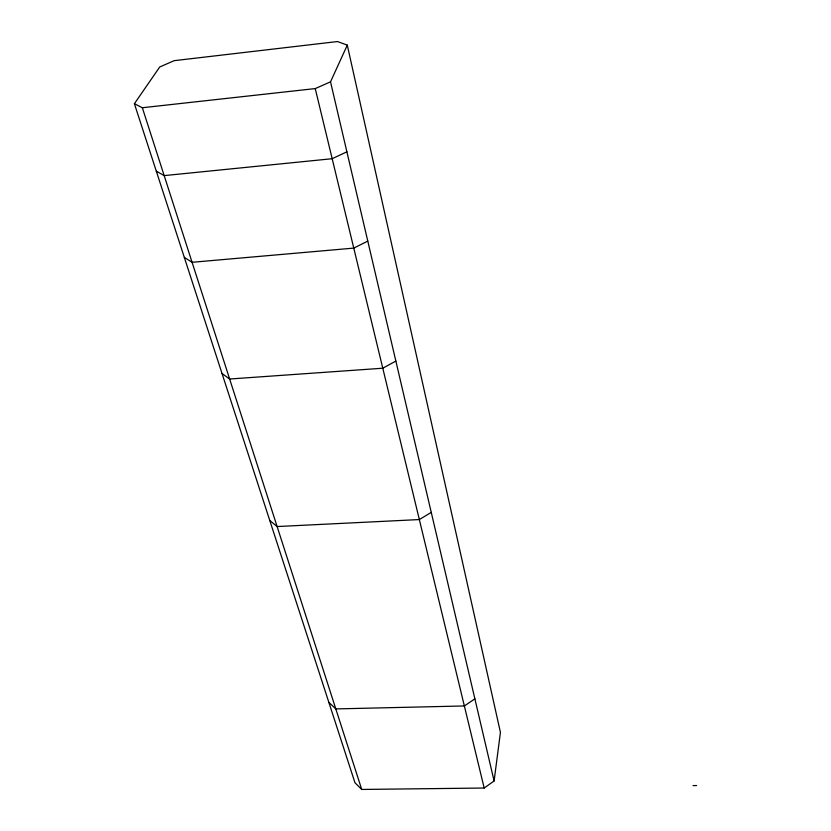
<?xml version="1.0" encoding="UTF-8"?>
<svg xmlns="http://www.w3.org/2000/svg" width="831" height="831" viewBox="0 0 831 831"><rect width="100%" height="100%" fill="white"/><g stroke="black" fill="none" stroke-linecap="round" stroke-linejoin="round"><path stroke-width="1.25" d="M494.102 780.984L500.428 732.371L347.296 45.134L337.479 41.55L174.188 60.663L159.739 66.968L134.393 103.709L354.962 782.729L361.724 789.45L484.182 788.027L494.102 780.984L330.52 81.833L347.296 45.134M474.885 698.84L464.363 705.955L335.807 708.916L328.847 702.34M431.258 512.374L419.343 519.562L277.118 526.553L269.763 520.455M395.857 361.08L382.779 368.216L229.647 379.019L222.033 373.503M367.78 241.094L353.777 248.105L192.075 262.295L184.305 257.35M346.891 151.824L332.182 158.711L164.185 175.611L156.301 171.155M134.393 103.709L142.34 107.739L315.24 88.585L330.52 81.833M693.054 785.596L696.607 785.555M142.34 107.739L361.724 789.45M315.24 88.585L484.182 788.027"/></g></svg>
